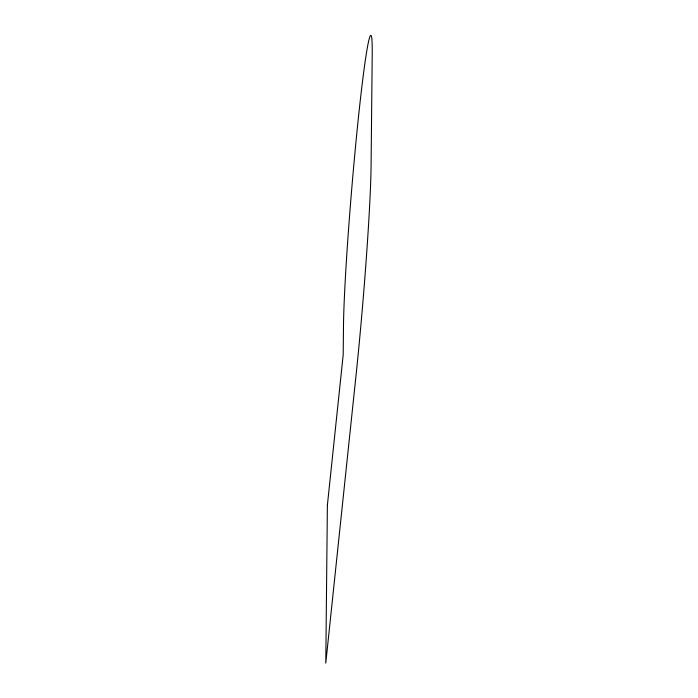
<?xml version="1.0" encoding="UTF-8"?>
<svg xmlns="http://www.w3.org/2000/svg" width="698" height="698" viewBox="0 0 698 698"><rect width="100%" height="100%" fill="white"/><g stroke="black" fill="none" stroke-linecap="round" stroke-linejoin="round"><path stroke-width="1.05" d="M327.388 505.143L325.783 663.1L355.963 375.96A156.596 6.238 -85.2 0 0 371.1 164.004L372.217 54.191A156.596 6.238 -85.2 0 0 358.606 115.711A156.596 6.238 -85.2 0 0 343.468 327.659L343.198 354.741L327.388 505.143"/></g></svg>
